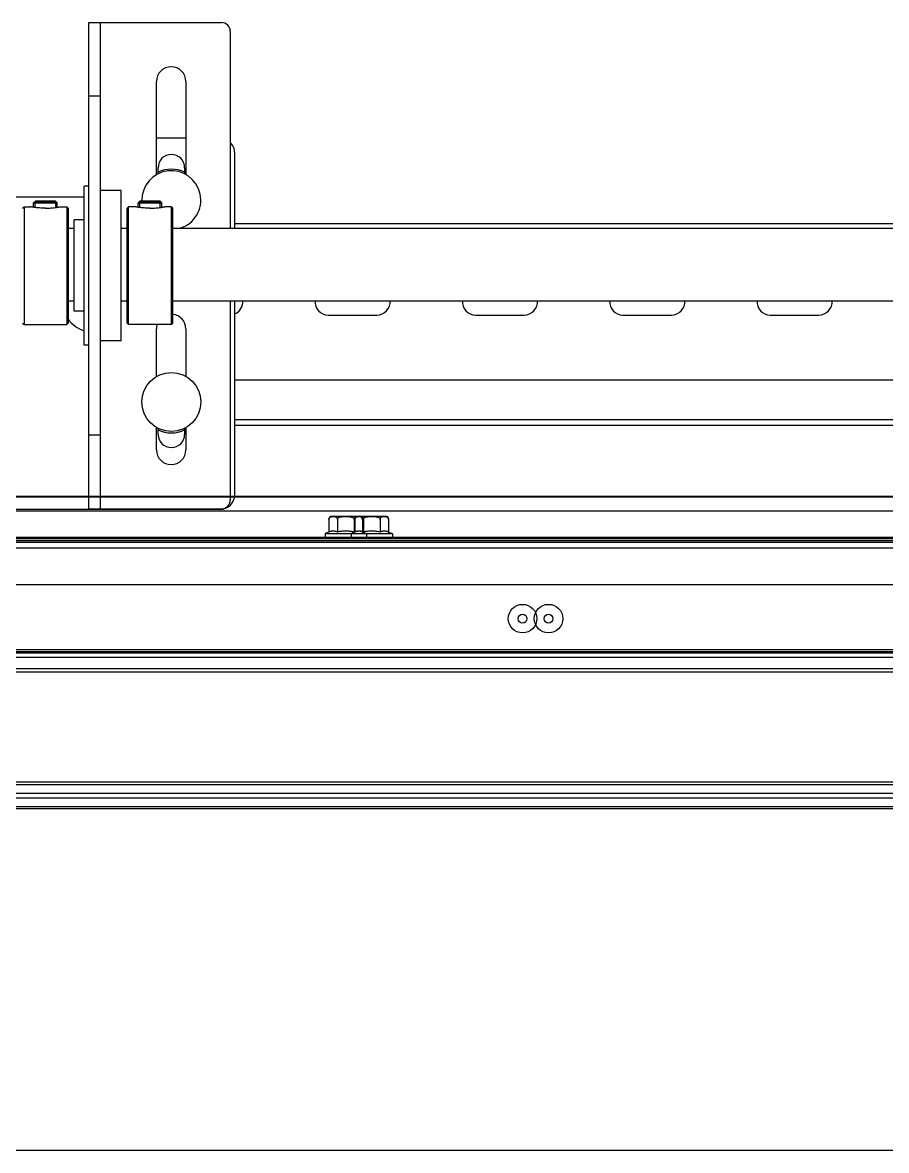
# Model space of a CAD drawing. Header units: millimetres. Extents: x 21899 to 38731, y -5425 to 3612.
# Drawn here: x 32678.4 to 32971.6, y -3012.4 to -2629.7 of the extents above; entities that cross this region are included whole.
import ezdxf

# ---------------------------------------------------------------- set-up
doc = ezdxf.new("R2010")
doc.units = ezdxf.units.MM

msp = doc.modelspace()

# ---------------------------------------------------------------- linework, layer by layer
at = {"color": 7, "linetype": 'Continuous'}
for p, q in [((32700.89634755499, -2629.663506202787), (32745.89634755499, -2629.663506202787)), ((32700.89634755499, -2794.663506202787), (32700.89634755499, -2629.663506202787)), ((32704.89634755499, -2794.663506202787), (32704.89634755499, -2629.663506202787)), ((32748.89634755499, -2632.663506202787), (32748.89634755499, -2699.473097693788)), ((32723.816347555, -2681.33172795579), (32723.816347555, -2649.663506202787)), ((32733.816347555, -2649.663506202787), (32733.816347555, -2681.239351912789)), ((32704.89634755499, -2654.663506202787), (32700.89634755499, -2654.663506202787)), ((32733.816347555, -2668.913506202787), (32723.816347555, -2668.913506202787)), ((32750.39634755499, -2699.473097693788), (32750.39634755499, -2673.913506202787)), ((32724.39634755499, -2680.99686479979), (32724.39634755499, -2678.913506202787)), ((32733.39634755499, -2678.913506202787), (32733.39634755499, -2680.99686479979)), ((32700.89634755499, -2685.163506202787), (32699.25634755499, -2685.163506202787)), ((32699.25634755499, -2739.162770261786), (32699.25634755499, -2685.164242143788)), ((32711.89634755499, -2686.663506202787), (32704.89634755499, -2686.663506202787)), ((32711.89634755499, -2737.662811147786), (32711.89634755499, -2686.664201257789)), ((32699.25634755499, -2688.913506202787), (32642.39634755499, -2688.913506202787)), ((32682.14634755499, -2690.863506202784), (32682.84634755499, -2690.163506202787)), ((32682.14634755499, -2690.863506202784), (32690.14634755499, -2690.863506202784)), ((32682.14634755499, -2692.343170813789), (32682.14634755499, -2690.863506202784)), ((32682.64634755499, -2690.363506202784), (32689.64634755499, -2690.363506202784)), ((32682.84640523499, -2690.163506202787), (32689.44628987599, -2690.163506202787)), ((32690.14634755499, -2690.863506202784), (32689.44634755499, -2690.163506202787)), ((32690.14634755499, -2692.343170814785), (32690.14634755499, -2690.863506202784)), ((32717.64634755499, -2690.863506202784), (32718.34634755499, -2690.163506202787)), ((32717.64634755499, -2690.863506202784), (32725.64634755499, -2690.863506202784)), ((32717.64634755499, -2692.343170814785), (32717.64634755499, -2690.863506202784)), ((32718.14634755499, -2690.363506202784), (32725.14634755499, -2690.363506202784)), ((32718.346405235, -2690.163506202787), (32724.946289876, -2690.163506202787)), ((32725.64634755499, -2690.863506202784), (32724.94634755499, -2690.163506202787)), ((32725.64634755499, -2692.343170813789), (32725.64634755499, -2690.863506202784)), ((32678.39634884799, -2692.66350751179), (32678.89634889799, -2692.163507528787)), ((32678.89634757199, -2692.163506202787), (32681.14634784399, -2692.163506202787)), ((32678.89634757499, -2692.163506202787), (32678.89634757499, -2732.163506202787)), ((32691.14634728999, -2692.163506202787), (32693.396347521, -2692.163506202787)), ((32693.89634607999, -2692.663507711792), (32693.39634600799, -2692.163507715786)), ((32693.39634751699, -2692.163506202787), (32693.39634751699, -2732.163506202787)), ((32693.89634755499, -2692.663671707787), (32693.89634755499, -2731.663340697787)), ((32713.89634755499, -2731.663340697787), (32713.89634755499, -2692.663671707787)), ((32713.89634903099, -2692.663507711792), (32714.39634910299, -2692.163507715786)), ((32716.64634782099, -2692.163506202787), (32714.39634758999, -2692.163506202787)), ((32714.39634759399, -2732.163506202787), (32714.39634759399, -2692.163506202787)), ((32728.896347539, -2692.163506202787), (32726.64634726699, -2692.163506202787)), ((32729.39634626299, -2692.66350751179), (32728.89634621299, -2692.163507528787)), ((32728.89634753599, -2732.163506202787), (32728.89634753599, -2692.163506202787)), ((32729.39634755499, -2731.66334071979), (32729.39634755499, -2692.663671685785)), ((32699.25634755499, -2696.663506202787), (32695.89634755499, -2696.663506202787)), ((32695.89634755499, -2727.662809752788), (32695.89634755499, -2696.664202652786)), ((32750.39634755499, -2697.913506202787), (33251.896347555, -2697.913506202787)), ((32693.89634755499, -2699.473097693788), (32695.89634755499, -2699.473097693788)), ((32711.89634755499, -2699.473097693788), (32713.89634755499, -2699.473097693788)), ((32729.39634755499, -2699.473097693788), (33251.896347555, -2699.473097693788)), ((32693.89634755499, -2724.082985407784), (32695.89634755499, -2724.082985407784)), ((32711.89634755499, -2724.082985407784), (32713.89634755499, -2724.082985407784)), ((32729.39634755499, -2724.082985407784), (33251.896347555, -2724.082985407784)), ((32748.89634755499, -2724.082985407784), (32748.89634755499, -2791.663506202787)), ((32750.39634755499, -2789.913506202787), (32750.39634755499, -2724.082985407784)), ((32699.25634755499, -2727.663506202787), (32695.89634755499, -2727.663506202787)), ((32782.14634755499, -2728.913506202787), (32798.64634755499, -2728.913506202787)), ((32832.14634755499, -2728.913506202787), (32848.64634755499, -2728.913506202787)), ((32882.14634755499, -2728.913506202787), (32898.64634755499, -2728.913506202787)), ((32932.14634755499, -2728.913506202787), (32948.64634755499, -2728.913506202787)), ((32678.39634884799, -2731.663504893784), (32678.89634889799, -2732.163504876788)), ((32678.89634757199, -2732.163506202787), (32693.396347521, -2732.163506202787)), ((32693.89634607999, -2731.66350469379), (32693.39634600799, -2732.163504689788)), ((32713.89634903099, -2731.66350469379), (32714.39634910299, -2732.163504689788)), ((32728.896347539, -2732.163506202787), (32714.39634758999, -2732.163506202787)), ((32729.39634626299, -2731.663504893784), (32728.89634621299, -2732.163504876788)), ((32723.816347555, -2749.831727955783), (32723.816347555, -2733.663506202787)), ((32733.816347555, -2733.663506202787), (32733.816347555, -2749.739351912789)), ((32700.89634755499, -2739.163506202787), (32699.25634755499, -2739.163506202787)), ((32711.89634755499, -2737.663506202787), (32704.89634755499, -2737.663506202787)), ((32750.39634755499, -2750.913506202787), (33253.20684755499, -2750.913506202787)), ((32723.816347555, -2774.663506202787), (32723.816347555, -2766.995284449784)), ((32724.39634755499, -2769.413506202787), (32724.39634755499, -2767.330147605784)), ((32733.39634755499, -2767.330147605784), (32733.39634755499, -2769.413506202787)), ((32733.816347555, -2767.087660492785), (32733.816347555, -2774.663506202787)), ((33288.02985837199, -2764.467433996791), (32750.39634755499, -2764.467433996791)), ((34090.396347555, -2766.467433996784), (32750.39634755499, -2766.467433996784)), ((32704.89634755499, -2769.663506202787), (32700.89634755499, -2769.663506202787)), ((34140.85703568929, -2790.560327215584), (31376.59680547215, -2790.560327215584)), ((34087.08316410074, -2790.560327215584), (31418.08316410074, -2790.560327215584)), ((34100.396347555, -2795.438161229789), (31383.39634755499, -2795.438161229789)), ((32745.39634755499, -2794.913506202787), (32609.39634755499, -2794.913506202787)), ((32700.89634755499, -2794.663506202787), (32745.89634755499, -2794.663506202787)), ((32792.78316410075, -2797.267433996783), (32783.38316410074, -2797.267433996783)), ((32801.60071293979, -2797.267433996787), (32792.2007129398, -2797.267433996787)), ((32782.38316410074, -2798.267433778286), (32782.38316410074, -2802.563473838685)), ((32785.23316410075, -2798.267433721585), (32785.23316410075, -2802.563473838685)), ((32790.93316410074, -2798.267433783984), (32790.93316410074, -2802.563473838685)), ((32791.2007129398, -2798.267433778286), (32791.2007129398, -2802.563473838685)), ((32793.78316410075, -2798.267433778286), (32793.78316410075, -2802.563473838685)), ((32794.05071293979, -2798.267433721585), (32794.05071293979, -2802.563473838685)), ((32799.75071293979, -2798.267433783984), (32799.75071293979, -2802.563473838685)), ((32802.60071293979, -2798.267433778286), (32802.60071293979, -2802.563473838685)), ((31300.39634755499, -2804.63933658779), (34182.39634755499, -2804.63933658779)), ((31376.59680547215, -2804.267433996787), (34140.85703568929, -2804.267433996787)), ((31418.08316410074, -2804.267433996783), (34087.08316410074, -2804.267433996783)), ((32782.38316410074, -2802.563473838685), (32781.08316410074, -2803.067433996786)), ((32781.08316410074, -2803.067433996786), (32781.08316410074, -2804.267433996783)), ((32781.08316410074, -2803.067433996786), (32795.08316410074, -2803.067433996786)), ((32791.2007129398, -2802.563473838685), (32789.90071293979, -2803.067433996786)), ((32789.90071293979, -2803.067433996786), (32789.90071293979, -2804.267433996787)), ((32789.90071293979, -2803.067433996786), (32803.90071293979, -2803.067433996786)), ((32793.78316410075, -2802.563473838685), (32795.08316410074, -2803.067433996786)), ((32795.08316410074, -2803.067433996786), (32795.08316410074, -2804.267433996783)), ((32802.60071293979, -2802.563473838685), (32803.90071293979, -2803.067433996786)), ((32803.90071293979, -2803.067433996786), (32803.90071293979, -2804.267433996787)), ((31376.59680547215, -2805.967433996788), (34140.85703568929, -2805.967433996788)), ((31418.08316410074, -2805.967433996784), (34087.08316410074, -2805.967433996784)), ((32907.43371297007, -2820.467433996788), (32527.85882115767, -2820.467433996788)), ((32916.25126180913, -2820.467433996788), (32536.67636999673, -2820.467433996788)), ((34087.08316410074, -2820.467433996788), (32907.43371297007, -2820.467433996788)), ((34123.68495490819, -2820.467433996788), (32916.25126180913, -2820.467433996788)), ((31376.59680547215, -2849.967433996788), (34123.68495490819, -2849.967433996788)), ((31418.08316410074, -2849.967433996784), (34087.08316410074, -2849.967433996784))]:
    msp.add_line(p, q, dxfattribs=at)
at = {"color": 2, "linetype": 'Continuous'}
for p, q in [((32682.64634755499, -2692.41941482579), (32682.64634755499, -2690.363506202784)), ((32689.64634755499, -2692.419414828788), (32689.64634755499, -2690.363506202784)), ((32718.14634755499, -2692.419414828788), (32718.14634755499, -2690.363506202784)), ((32725.14634755499, -2692.41941482579), (32725.14634755499, -2690.363506202784))]:
    msp.add_line(p, q, dxfattribs=at)
at = {"color": 9, "linetype": 'Continuous'}
for p, q in [((34140.85703568929, -2790.688754802786), (31376.59680547215, -2790.688754802786)), ((34087.08316410074, -2790.688754802786), (31418.08316410074, -2790.688754802786)), ((31376.59680547215, -2804.767433996787), (34140.85703568929, -2804.767433996787)), ((31376.59680547215, -2805.467433996788), (34140.85703568929, -2805.467433996788)), ((31418.08316410074, -2804.767433996783), (34087.08316410074, -2804.767433996783)), ((31418.08316410074, -2805.467433996784), (34087.08316410074, -2805.467433996784)), ((31376.59680547215, -2807.967433996788), (34140.85703568929, -2807.967433996788)), ((31418.08316410074, -2807.967433996784), (34087.08316410074, -2807.967433996784)), ((34123.68495490819, -2842.553220434385), (31376.59680547215, -2842.553220434385)), ((34123.68495490819, -2843.260327215585), (31376.59680547215, -2843.260327215585)), ((31376.59680547215, -2843.581647559085), (34123.68495490819, -2843.581647559085)), ((34087.08316410074, -2842.553220434382), (31418.08316410074, -2842.553220434382)), ((34087.08316410074, -2843.260327215581), (31418.08316410074, -2843.260327215581)), ((31418.08316410074, -2843.581647559082), (34087.08316410074, -2843.581647559082)), ((31376.59680547215, -2844.995861121488), (34123.68495490819, -2844.995861121488)), ((31418.08316410074, -2844.995861121484), (34087.08316410074, -2844.995861121484)), ((31376.59680547215, -2848.867433996786), (34123.68495490819, -2848.867433996786)), ((31418.08316410074, -2848.867433996782), (34087.08316410074, -2848.867433996782)), ((34122.89634755499, -2887.445468203687), (31376.59680547215, -2887.445468203687)), ((31376.59680547215, -2888.221925338987), (34122.89634755499, -2888.221925338983)), ((34087.08316410074, -2887.445468203687), (31418.08316410074, -2887.445468203687)), ((31418.08316410074, -2888.221925338983), (34087.08316410074, -2888.221925338983)), ((31376.59680547215, -2891.190976861386), (34122.89634755499, -2891.190976861382)), ((31376.59680547215, -2892.743891132084), (34122.89634755499, -2892.743891132084)), ((31418.08316410074, -2891.190976861382), (34087.08316410074, -2891.190976861382)), ((31418.08316410074, -2892.743891132084), (34087.08316410074, -2892.743891132084)), ((31376.59680547215, -2895.712942654487), (34122.89634755499, -2895.712942654487)), ((34122.89634755499, -2896.489399789787), (31376.59680547215, -2896.489399789787)), ((31418.08316410074, -2895.712942654483), (34087.08316410074, -2895.712942654483)), ((34087.08316410074, -2896.489399789787), (31418.08316410074, -2896.489399789787)), ((34122.89634755499, -3012.445468203689), (31376.59680547215, -3012.445468203687))]:
    msp.add_line(p, q, dxfattribs=at)
at = {"color": 7, "linetype": 'Continuous'}
for centre, radius in [((32728.89634755499, -2758.413506202787), 10), ((32848.08316410074, -2831.967433996784), 4.85), ((32856.90071293979, -2831.967433996788), 4.85), ((32848.08316410074, -2831.967433996784), 1.5), ((32856.90071293979, -2831.967433996788), 1.5)]:
    msp.add_circle(centre, radius, dxfattribs=at)
for centre, radius, start, end in [((32745.89634755499, -2632.663506202787), 3, 0, 90), ((32728.816347555, -2649.663506202787), 5, 0, 180), ((32745.39634755499, -2673.913506202787), 5, 0, 45.50943800430496), ((32728.89634755499, -2678.913506202787), 4.5, 0, 180), ((32728.89634755499, -2689.913506202787), 10.5, 64.5756014949336, 115.4243985050664), ((32728.89634755499, -2689.913506202787), 10, 287.0432867468511, 181.4337310714126), ((32748.64634755499, -2724.413506202787), 4.5, 293.6179292619203, 4.28480087664532), ((32782.14634755499, -2724.413506202787), 4.5, 175.7151991233547, 270), ((32798.64634755499, -2724.413506202787), 4.5, 270, 4.28480087664532), ((32832.14634755499, -2724.413506202787), 4.5, 175.7151991233547, 270), ((32848.64634755499, -2724.413506202787), 4.5, 270, 4.28480087664532), ((32882.14634755499, -2724.413506202787), 4.5, 175.7151991233547, 270), ((32898.64634755499, -2724.413506202787), 4.5, 270, 4.28480087664532), ((32932.14634755499, -2724.413506202787), 4.5, 175.7151991233547, 270), ((32948.64634755499, -2724.413506202787), 4.5, 270, 4.28480087664532), ((32728.816347555, -2733.663506202787), 5, 0, 83.2815771898546), ((32702.19634755499, -2724.71350620279), 10, 213.6675946491486, 252.9015653012845), ((32728.816347555, -2733.663506202787), 5, 162.4548076979351, 180), ((32728.89634755499, -2758.413506202787), 10.5, 244.5756014949336, 295.4243985050663), ((32728.89634755499, -2769.413506202787), 4.5, 180, 0), ((32728.816347555, -2774.663506202787), 5, 180, 0), ((32745.39634755499, -2789.913506202787), 5, 270, 0), ((32745.89634755499, -2791.663506202787), 3, 270, 0), ((32783.38316410074, -2798.267433996783), 1, 90, 180), ((32792.2007129398, -2798.267433996787), 1, 90, 180), ((32792.78316410075, -2798.267433996783), 1, 0, 90), ((32801.60071293979, -2798.267433996787), 1, 0, 90)]:
    msp.add_arc(centre, radius, start, end, dxfattribs=at)
for points, start_tangent in [([(32682.14606159999, -2692.344930609792), (32681.90483488699, -2692.30449269579), (32681.48089269699, -2692.228344984791), (32681.22944729999, -2692.179998920788), (32681.14634755499, -2692.163506202787)], (-0.0997924306, 0.0162156464)), ([(32691.06324934799, -2692.179998616784), (32691.14634755499, -2692.163506202787)], (0.0115681221, 0.0022881546)), ([(32717.64606159999, -2692.344930609792), (32717.40483516999, -2692.304492744786), (32716.98089308399, -2692.228345057783), (32716.72944749299, -2692.179998958791), (32716.64634755499, -2692.163506202787)], (-0.09979243339999999, 0.016215647)), ([(32726.56324951099, -2692.179998584792), (32726.64634755499, -2692.163506202787)], (0.01156809859999999, 0.00228815))]:
    msp.add_spline(points, degree=3, dxfattribs=dict(at, start_tangent=start_tangent))
for points, start_tangent, end_tangent in [([(32686.14634755499, -2692.673927394784), (32685.124018362, -2692.652154134785), (32684.146089282, -2692.590788340787), (32683.25801675899, -2692.501219106789), (32682.50130011799, -2692.400016266789), (32682.14606159999, -2692.344930609792)], (-0.4022154675, 0), (-0.3966780868, 0.06445771050000002)), ([(32686.14634755499, -2692.673927394784), (32687.16867662199, -2692.652154140787), (32688.14660609099, -2692.590788318785)], (0.2002413854, 0), (0.1993781541999999, 0.0164944074)), ([(32688.14660609099, -2692.590788318785), (32689.034678661, -2692.501219070788)], (0.08887301659999997, 0.007352398999999996), (0.08894422889999996, 0.0105860341)), ([(32689.034678661, -2692.501219070788), (32689.79139547599, -2692.40001619579)], (0.076077213, 0.0090546175), (0.07461209339999998, 0.0110417866)), ([(32689.79139547599, -2692.40001619579), (32690.14663351099, -2692.344930609792)], (0.0355450988, 0.005260292), (0.0358701315, 0.0058286723)), ([(32690.14663351099, -2692.344930609792), (32690.38786037699, -2692.304492669786)], (0.0237047883, 0.003851880000000001), (0.0246466841, 0.004256443700000002)), ([(32690.38786037699, -2692.304492669786), (32690.81180291599, -2692.22834489179)], (0.0441676345, 0.007627681299999995), (0.0368240275, 0.006839484800000004)), ([(32690.81180291599, -2692.22834489179), (32691.06324934799, -2692.179998616784)], (0.02189052950000001, 0.004065822099999999), (0.03496297779999999, 0.006915616799999999)), ([(32721.64634755499, -2692.673927394784), (32720.62401848899, -2692.652154140787), (32719.64608948999, -2692.590788357784), (32718.75801701199, -2692.501219136788), (32718.00130038999, -2692.400016306792), (32717.64606159999, -2692.344930609792)], (-0.4022154674, 0), (-0.3966780996, 0.06445771300000003)), ([(32721.64634755499, -2692.673927394784), (32722.66867674899, -2692.652154134785), (32723.64660629399, -2692.590788301788)], (0.2002414058, 0), (0.1993781744, 0.0164944107)), ([(32723.64660629399, -2692.590788301788), (32724.53467891299, -2692.501219040789)], (0.0888730214, 0.007352400100000002), (0.0889442338, 0.0105860356)), ([(32724.53467891299, -2692.501219040789), (32725.29139574699, -2692.40001615479)], (0.07607721499999999, 0.009054618500000002), (0.074612095, 0.01104178760000001)), ([(32725.29139574699, -2692.40001615479), (32725.64663351099, -2692.344930609792)], (0.03554507200000001, 0.005260288400000001), (0.03587010340000001, 0.005828667699999999)), ([(32725.64663351099, -2692.344930609792), (32725.88786065499, -2692.304492621794)], (0.0237048152, 0.0038518843), (0.0246467132, 0.004256449000000002)), ([(32725.88786065499, -2692.304492621794), (32726.31180319999, -2692.228344838784)], (0.04416763400000002, 0.007627681600000002), (0.0368240294, 0.0068394856)), ([(32726.31180319999, -2692.228344838784), (32726.56324951099, -2692.179998584792)], (0.0218905227, 0.0040658211), (0.03496296270000002, 0.006915613900000002)), ([(32782.38316410074, -2798.267433853785), (32782.39440770654, -2798.118119316083), (32782.40237678174, -2798.072838105183)], (0, 1), (0.1964927434473931, 0.9805052788091032)), ([(32782.40237678174, -2798.072838105183), (32782.41646279144, -2798.012631250584)], (0.1964927437239926, 0.9805052787536728), (0.2590968403878873, 0.9658513484491357)), ([(32782.41646279144, -2798.012631250584), (32782.43118682134, -2797.963174831983), (32782.45967276595, -2797.887599965086)], (0.2590968403346476, 0.9658513484634176), (0.3936061788299673, 0.9192791610750631)), ([(32782.45967276595, -2797.887599965086), (32782.49282083494, -2797.818507670485), (32782.57753951535, -2797.689253067985), (32782.68180229895, -2797.579815926985), (32782.80047795005, -2797.492389260982), (32782.93607004605, -2797.422852261685), (32783.09295809244, -2797.369149441483), (32783.27476710585, -2797.330797157085), (32783.38867227464, -2797.315758385785)], (0.3936061789771579, 0.9192791610120409), (0.9942083765307079, 0.1074695493438695)), ([(32783.38867227464, -2797.315758385785), (32783.48219605285, -2797.307203595383), (32783.70306905264, -2797.296863639081), (32783.92122907744, -2797.297038528885), (32784.12806855665, -2797.306747516182), (32784.31867145514, -2797.327309194285), (32784.49365340154, -2797.361393333786), (32784.65468964615, -2797.412424920085), (32784.80033431645, -2797.483033288287), (32784.92784274234, -2797.574017473284), (32785.03541158285, -2797.685028065187), (32785.12147855424, -2797.814731449283), (32785.18431090204, -2797.960653387587), (32785.22190134095, -2798.117993281981), (32785.23316410075, -2798.267433721581)], (0.9942083765328155, 0.1074695493243719), (0, -1)), ([(32785.23316410075, -2798.267433858184), (32785.25370748335, -2798.124665600184), (32785.32085324684, -2797.976243881081), (32785.43358584115, -2797.836699020585), (32785.58886789734, -2797.710763738383), (32785.78325176204, -2797.601300994285), (32786.00725485844, -2797.511875879884), (32786.25108376084, -2797.442589885284), (32786.49775546875, -2797.392748535285), (32786.72992654695, -2797.359204129987), (32786.94299328515, -2797.336940832787), (32787.14221861975, -2797.321797062783), (32787.33321476105, -2797.311317720081), (32787.52126319395, -2797.304076945484), (32787.70838867644, -2797.299330631986), (32787.89541176055, -2797.296639866787), (32788.08316410074, -2797.295764744982)], (0, 1), (1, 0)), ([(32788.08316410074, -2797.295764744982), (32788.37146086435, -2797.297849371384), (32788.65943677085, -2797.304536733182), (32788.94627491504, -2797.317100494585), (32789.23098297765, -2797.337622426983), (32789.51432670535, -2797.369251686587), (32789.80108886065, -2797.417404842783), (32790.08642762784, -2797.488689519882), (32790.34232608504, -2797.582652808784), (32790.55241837614, -2797.694333624882), (32790.71841690784, -2797.822810923486), (32790.83956725265, -2797.966936671082), (32790.91172558545, -2798.121613310284), (32790.93316410074, -2798.267433783984)], (1, 0), (0, -1)), ([(32790.93316410074, -2798.267433856783), (32790.94448592665, -2798.117605318084), (32790.98135577634, -2797.962659902982), (32791.04244367484, -2797.819214582787), (32791.12639285265, -2797.690700373483), (32791.23187886974, -2797.579748800285), (32791.35495580714, -2797.489646801087), (32791.49438614494, -2797.419379563284), (32791.64994725544, -2797.367265246083), (32791.82090092685, -2797.331411773785), (32792.00480530525, -2797.309406769486), (32792.19725591775, -2797.298373622683), (32792.38828747955, -2797.295854240483), (32792.56501639735, -2797.300138015484), (32792.72617787604, -2797.310685216484), (32792.87986150895, -2797.328982505687), (32793.03298133005, -2797.358766363084), (32793.18679483165, -2797.405553841085), (32793.33793653005, -2797.475846642186), (32793.47305820015, -2797.569940133484), (32793.58336913235, -2797.682499602184), (32793.67024833885, -2797.812462998483), (32793.73387627385, -2797.959343328284), (32793.77190402165, -2798.118010914282), (32793.78316410075, -2798.267433778283)], (0, 1), (0, -1)), ([(32791.2007129398, -2798.267433853785), (32791.21195654559, -2798.118119316086), (32791.2199256208, -2798.072838105187)], (0, 1), (0.1964927434473931, 0.9805052788091032)), ([(32791.2199256208, -2798.072838105187), (32791.2340116305, -2798.012631250587)], (0.1964927437239926, 0.9805052787536728), (0.2590968403878873, 0.9658513484491357)), ([(32791.2340116305, -2798.012631250587), (32791.2487356604, -2797.963174831986), (32791.27722160499, -2797.887599965086)], (0.2590968403346476, 0.9658513484634176), (0.3936061788299673, 0.9192791610750631)), ([(32791.27722160499, -2797.887599965086), (32791.31036967399, -2797.818507670485), (32791.39508835439, -2797.689253067985), (32791.49935113799, -2797.579815926985), (32791.61802678909, -2797.492389260986), (32791.75361888509, -2797.422852261685), (32791.9105069315, -2797.369149441487), (32792.09231594489, -2797.330797157085), (32792.20622111369, -2797.315758385785)], (0.3936061789771579, 0.9192791610120409), (0.9942083765307079, 0.1074695493438695)), ([(32792.20622111369, -2797.315758385785), (32792.29974489189, -2797.307203595386), (32792.52061789169, -2797.296863639085), (32792.73877791649, -2797.297038528885), (32792.94561739569, -2797.306747516186), (32793.1362202942, -2797.327309194285), (32793.3112022406, -2797.361393333786), (32793.47223848519, -2797.412424920085), (32793.61788315549, -2797.483033288287), (32793.7453915814, -2797.574017473284), (32793.85296042189, -2797.685028065187), (32793.93902739329, -2797.814731449287), (32794.0018597411, -2797.960653387587), (32794.03945017999, -2798.117993281985), (32794.05071293979, -2798.267433721585)], (0.9942083765328155, 0.1074695493243719), (0, -1)), ([(32794.05071293979, -2798.267433858184), (32794.07125632239, -2798.124665600188), (32794.1384020859, -2797.976243881085), (32794.25113468019, -2797.836699020585), (32794.4064167364, -2797.710763738387), (32794.6008006011, -2797.601300994285), (32794.8248036975, -2797.511875879884), (32795.0686325999, -2797.442589885284), (32795.31530430779, -2797.392748535285), (32795.54747538599, -2797.359204129987), (32795.76054212419, -2797.336940832787), (32795.95976745879, -2797.321797062787), (32796.15076360009, -2797.311317720085), (32796.33881203299, -2797.304076945487), (32796.52593751549, -2797.299330631986), (32796.71296059959, -2797.296639866787), (32796.90071293979, -2797.295764744986)], (0, 1), (1, 0)), ([(32796.90071293979, -2797.295764744986), (32797.18900970339, -2797.297849371387), (32797.47698560989, -2797.304536733185), (32797.7638237541, -2797.317100494585), (32798.04853181669, -2797.337622426987), (32798.33187554439, -2797.369251686587), (32798.61863769969, -2797.417404842787), (32798.90397646689, -2797.488689519885), (32799.15987492409, -2797.582652808784), (32799.36996721519, -2797.694333624886), (32799.53596574689, -2797.822810923486), (32799.65711609169, -2797.966936671086), (32799.72927442449, -2798.121613310284), (32799.75071293979, -2798.267433783984)], (1, 0), (0, -1)), ([(32799.75071293979, -2798.267433856787), (32799.76203476569, -2798.117605318088), (32799.7989046154, -2797.962659902985), (32799.8599925139, -2797.819214582787), (32799.94394169169, -2797.690700373487), (32800.04942770879, -2797.579748800285), (32800.17250464619, -2797.489646801087), (32800.311934984, -2797.419379563287), (32800.4674960945, -2797.367265246086), (32800.63844976589, -2797.331411773788), (32800.82235414429, -2797.309406769486), (32801.01480475679, -2797.298373622687), (32801.20583631859, -2797.295854240487), (32801.38256523639, -2797.300138015487), (32801.54372671509, -2797.310685216484), (32801.69741034799, -2797.328982505687), (32801.85053016909, -2797.358766363088), (32802.00434367069, -2797.405553841085), (32802.15548536909, -2797.475846642186), (32802.29060703919, -2797.569940133484), (32802.40091797139, -2797.682499602188), (32802.48779717789, -2797.812462998487), (32802.55142511289, -2797.959343328284), (32802.58945286069, -2798.118010914286), (32802.60071293979, -2798.267433778286)], (0, 1), (0, -1)), ([(32785.23316410075, -2802.563473838682), (32784.86829958204, -2802.436489126785), (32784.51381030834, -2802.344106052182), (32784.16140027884, -2802.286932476987), (32783.80816391825, -2802.267433996787), (32783.45492755994, -2802.286932516787), (32783.10251746354, -2802.344106143786), (32782.74802838024, -2802.436489200083), (32782.38316410074, -2802.563473838682)], (-0.9323906733133523, 0.3614521162177279), (-0.9323906733133523, -0.3614521162177279)), ([(32788.08316410074, -2802.267433996787), (32787.37105785524, -2802.287243105582), (32786.66347015175, -2802.345003800883), (32785.95654425904, -2802.437461691583), (32785.23316410075, -2802.563473838682)], (-1, 0), (-0.9817280845391685, -0.1902891694948909)), ([(32790.93316410074, -2802.563473838682), (32790.35059756135, -2802.459656535286), (32789.78195057175, -2802.377580984385), (32789.21730800724, -2802.317291746784), (32788.65146150565, -2802.280073697782), (32788.08316410074, -2802.267433996787)], (-0.9817280845375157, 0.1902891695034186), (-1, 0)), ([(32793.78316410075, -2802.563473838682), (32793.41829958204, -2802.436489126785), (32793.06381030825, -2802.344106052182), (32792.71140027884, -2802.286932476987), (32792.35816391825, -2802.267433996787), (32792.00492755994, -2802.286932516787), (32791.65251746355, -2802.344106143786), (32791.29802838025, -2802.436489200083), (32790.93316410074, -2802.563473838682)], (-0.9323906733133523, 0.3614521162177279), (-0.9323906733133523, -0.3614521162177279)), ([(32794.05071293979, -2802.563473838685), (32793.6858484211, -2802.436489126785), (32793.33135914739, -2802.344106052185), (32792.9789491179, -2802.286932476987), (32792.62571275729, -2802.267433996787), (32792.272476399, -2802.286932516787), (32791.9200663026, -2802.344106143786), (32791.5655772193, -2802.436489200087), (32791.2007129398, -2802.563473838685)], (-0.9323906733133523, 0.3614521162177279), (-0.9323906733133523, -0.3614521162177279)), ([(32796.90071293979, -2802.267433996787), (32796.1886066943, -2802.287243105586), (32795.48101899079, -2802.345003800887), (32794.77409309809, -2802.437461691587), (32794.05071293979, -2802.563473838685)], (-1, 0), (-0.9817280845391685, -0.1902891694948909)), ([(32799.75071293979, -2802.563473838685), (32799.16814640039, -2802.459656535286), (32798.59949941079, -2802.377580984385), (32798.03485684629, -2802.317291746787), (32797.46901034469, -2802.280073697786), (32796.90071293979, -2802.267433996787)], (-0.9817280845375157, 0.1902891695034186), (-1, 0)), ([(32802.60071293979, -2802.563473838685), (32802.23584842109, -2802.436489126785), (32801.88135914729, -2802.344106052185), (32801.52894911789, -2802.286932476987), (32801.17571275729, -2802.267433996787), (32800.82247639899, -2802.286932516787), (32800.47006630259, -2802.344106143786), (32800.11557721929, -2802.436489200087), (32799.75071293979, -2802.563473838685)], (-0.9323906733133523, 0.3614521162177279), (-0.9323906733133523, -0.3614521162177279))]:
    msp.add_spline(points, degree=3, dxfattribs=dict(at, start_tangent=start_tangent, end_tangent=end_tangent))

doc.saveas('drawing.dxf')
